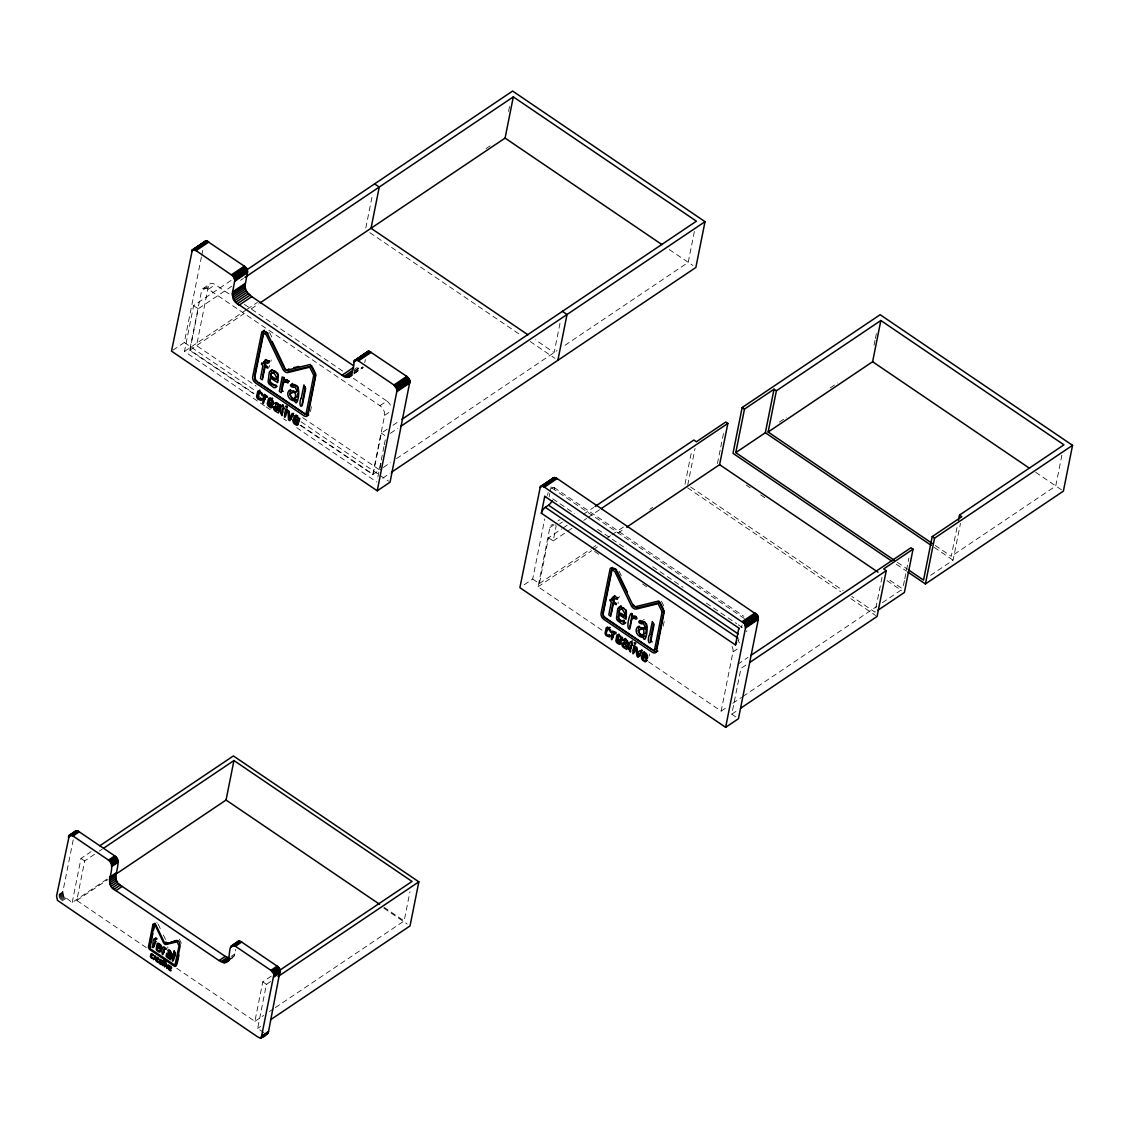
<?xml version="1.0" encoding="UTF-8"?>
<svg xmlns="http://www.w3.org/2000/svg" width="1129" height="1129" viewBox="0 0 1129 1129"><rect width="100%" height="100%" fill="white"/><g stroke="black" fill="none" stroke-linecap="round" stroke-linejoin="round"><path stroke-width="0.75" stroke-dasharray="5 3.75" d="M107.029 879.096L72.2 902.523L63.704 896.144L62.829 891.769L74.232 834.726M271.228 359.953L270.875 361.492M619.511 597.199L619.609 596.479M649.246 656.048L649.373 654.764A2.992 1.905 56.1 0 0 649.217 654.016M72.2 902.523L81.006 858.435L91.167 851.605M172.935 350.173L184.323 342.51L201.428 256.918M201.766 255.21L202.797 250.073M264.609 405.89L184.45 351.458L193.595 305.649L233.011 279.145M146.29 947.626L76.8 900.448L84.689 860.947L97.856 852.085M253.602 393.668L189.658 350.258L201.498 291.042L208.399 286.399A7.705 4.897 56.1 0 1 215.343 284.621L229.879 294.486M231.826 286.216L198.238 308.81L190.011 350.032L253.954 393.442M208.399 286.399L196.559 345.615L256.142 386.076M310.447 411.563L311.449 406.511M365.81 227.987L372.245 195.754M231.671 958.479L234.366 955.684L235.778 949.348M364.752 362.621L365.359 359.587M176.703 968.273L254.886 1021.35L262.775 981.849L273.02 974.948M263.876 1032.654L257.652 1028.434L266.458 984.347L270.819 981.411M300.116 425.252L372.768 474.575L384.608 415.359A7.705 4.897 56.1 0 0 379.951 405.692L208.442 289.25A7.705 4.897 56.1 0 0 201.498 291.042M387.191 429.189L381.362 433.127L373.12 474.349L300.455 425.012M377.862 476.988L380.91 461.719M381.249 460.025L383.973 446.449M384.312 444.755L385.328 439.675M380.007 468.253L381.023 463.172M508.544 111.418L509.56 106.324M275.363 1007.576L404.14 920.954L409.968 891.741M559.97 323.374L554.141 352.573L535.245 339.758M524.166 584.78L532.705 579.036L544.686 519.128M549.131 496.873L549.809 493.444M550.162 491.736L551.531 484.891M601.997 630.194L538.053 586.784L549.879 527.568A7.705 4.897 56.1 0 1 553.069 524.562M532.705 579.036L539.394 583.566L548.539 537.771L561.621 528.965M548.539 537.771L553.182 540.918L556.131 526.199M694.377 231.487L688.196 262.408L562.877 346.702M685.021 484.143L691.795 450.217M687.73 485.061L695.055 448.425M663.203 626.228L664.205 621.19M717.437 463.624L720.443 448.65M720.768 446.985L724.098 430.332M648.498 661.777L721.163 711.101L733.003 651.885A7.705 4.897 56.1 0 0 731.084 644.955M735.783 716.915L731.79 714.191L740.949 668.396L746.763 664.487M874.044 345.234L875.06 340.154M875.398 338.46L876.414 333.365M882.017 577.244L875.031 612.214L851.802 596.437M903.412 585.528L904.442 580.377M904.781 578.669L908.901 558.051M935.249 545.476L951.239 556.329L957.082 527.13M930.578 575.353L953.102 560.196L960.469 523.376M1061.909 455.128L1055.728 486.049L951.239 556.329M618.184 603.549L618.156 602.039M353.814 373.939L363.256 367.264L354.139 373.501M202.839 288.699L209.74 284.056M208.442 289.25L215.343 284.621M240.576 280.331L243.497 278.369M184.45 351.458L245.755 310.207M247.223 309.233L257.44 302.36M486.034 148.591L490.395 145.655M189.658 350.258L244.019 313.693M251.315 308.781L258.626 303.87M353.913 369.677L356.764 367.758L359.968 368.816L362.353 368.195M354.478 370.848L361.605 366.064M354.196 371.37L358.457 368.491M353.984 372.612L362.536 366.869M379.951 405.692L386.852 401.049A7.705 4.897 56.1 0 1 391.509 408.218M384.608 415.359L391.509 410.716M393.033 425.266L398.876 421.343M390.38 433.324L397.676 428.427M372.768 474.575L381.884 468.45M383.338 467.477L390.634 462.565M396.477 458.642L557.049 350.625M382.689 478.16L389.985 473.249M549.879 527.568L554.029 524.773M559.589 523.927L562.355 522.064M563.075 527.991L567.435 525.056M583.411 514.316L593.586 507.471M553.182 540.918L566.292 532.112M567.746 531.124L572.107 528.189M583.749 520.356L586.671 518.409M588.124 517.421L599.767 509.588M99.324 851.097L102.245 849.135M59.075 894.295L62.829 891.769M58.948 895.241L62.716 892.714M58.976 896.158L62.73 893.632M59.16 897.033L62.914 894.507M59.47 897.865L63.224 895.339M59.936 898.67L63.704 896.144M60.557 899.418L64.311 896.892M61.319 900.152L65.073 897.626M62.222 900.829L65.976 898.303M539.394 583.566L590.241 549.371M591.695 548.384L597.509 544.474M607.67 537.644L610.577 535.682M612.031 534.709L623.66 526.89M649.81 509.292L652.717 507.344M779.476 422.063L786.744 417.18M830.323 387.868L837.591 382.985M538.053 586.784L591.794 550.642M593.247 549.654L599.062 545.744M617.944 533.043L625.198 528.16M76.8 900.448L107.523 879.773M231.106 956.446L234.86 953.92M231.854 957.364L234.366 955.684M228.665 960.398L233.661 957.039M733.003 651.885L739.89 647.242M737.759 664.261L747.948 657.403M254.886 1021.35L263.664 1015.451M269.521 1011.513L273.91 1008.55M721.163 711.101L726.977 707.191M732.777 703.282L741.499 697.426M742.953 696.452L876.584 606.555M882.384 602.646L902.72 588.971L888.198 579.106M257.652 1028.434L260.559 1026.487M731.79 714.191L737.604 710.282M269.535 367.108L269.76 365.514M643.572 619.384L644.278 619.652M1035.702 472.331L1061.937 490.141M669.299 249.58L692.952 265.513M934.191 547.353L953.102 560.196M897.343 562.298L907.533 569.228M896.257 564.161L906.46 571.091M746.142 485.004L751.956 488.956M760.664 494.869L766.478 498.806M886.985 580.616L901.506 590.481M369.846 232.659L521.429 335.567M530.178 341.508L554.96 358.33M690.638 487.022L843.095 590.523M687.589 487.813L840.639 591.723M850.843 598.652L875.624 615.474M554.156 487.53L743.926 616.378M551.954 487.996L744.378 618.537M552.773 498.849L574.506 513.596M597.678 529.346L626.651 549.004M652.731 566.716L683.144 587.362M706.331 603.098L736.757 623.758M738.197 624.746L742.543 627.696M244.414 304.35L343.244 371.441M353.419 378.356L386.852 401.049M594.616 551.432L600.43 555.383M642.584 583.989L648.399 587.941M193.595 305.649L198.238 308.81M381.362 433.127L384.834 435.484M302.657 417.645L379.669 469.932M184.323 342.51L255.817 391.057M301.048 421.766L378.384 474.265M379.852 475.253L388.602 481.208M266.077 406.877L270.438 409.841M283.562 418.746L286.484 420.722M296.687 427.651L376.846 482.083M383.874 907.18L404.14 920.954M383.959 908.224L407.146 923.959M81.006 858.435L84.689 860.947M262.775 981.849L266.458 984.347M167.812 946.85L167.854 948.191M269.605 332.547L272.964 339.377M661.495 601.263L663.796 606.019M619.101 571.246L622.855 579.008M179.328 939.116L181.332 943.279M158.131 924.115L160.389 928.772M163.38 934.981L165.624 939.638M737.985 640.312A7.705 4.897 56.1 0 1 739.396 642.937M558.135 520.582A7.705 4.897 56.1 0 1 559.956 519.919M555.299 524.957A7.705 4.897 56.1 0 1 556.061 525.31M742.148 625A5.391 2.216 -55.8 0 0 741.824 626.115A2.314 0.946 -55.8 0 1 740.977 627.879M746.89 630.645A5.391 2.216 -55.8 0 1 746.565 631.76M551.488 488.335A5.391 2.216 -55.8 0 1 554.593 489.69M548.271 492.625A5.391 2.216 -55.8 0 0 547.706 494.333A2.314 0.946 -55.8 0 1 547.325 495.321M738.154 640.228A5.01 2.06 -55.8 0 1 739.015 639.437M156.733 922.689A2.357 1.496 56.1 0 1 157.27 923.042"/><path stroke-width="1.5" d="M280.429 404.704L280.19 406.186M278.411 375.661L277.565 378.144M229.018 960.497L224.107 962.797L219.012 960.581L115.948 890.612C101.497 884.36 118.122 867.806 108.483 860.086L73.004 835.996L69.335 835.22L56.563 895.989L57.438 900.349L257.61 1036.859C261.476 1039.851 267.079 1035.095 268.561 1031.454L280.232 969.938L277.155 966.142L241.677 942.052L238.544 941.021L236.991 943.265M224.107 962.797L230.372 958.577L225.264 956.376L122.2 886.406C107.749 880.14 124.388 863.6 114.749 855.881L78.338 831.226L76.137 830.761L69.335 835.22M232.306 293.85L234.79 280.317L233.195 276.139L196.051 250.638L192.367 249.862L171.509 351.133L377.241 490.819L390.055 482.196L409.996 381.037L406.75 376.366L369.508 351.359L367.602 351.514L354.012 361.252C354.125 367.574 351.232 383.041 342.045 375.223L235.566 302.389L233.364 299.199L232.306 293.85L245.106 285.228L247.604 271.694L245.247 266.797L207.101 241.098L205.182 241.239L192.367 249.862M261.279 1037.636L273.966 974.158L270.904 970.347L235.425 946.271C226.746 941.896 231.628 958.465 226.506 962.176M377.241 490.819L397.182 389.66L393.936 384.989L358.457 360.899L355.325 359.869L354.012 361.252M725.637 727.33L745.479 628.049L744.604 623.688L544.432 487.163L541.934 486.091L540.325 486.839L519.904 587.659L725.637 727.33L738.451 718.721L758.293 619.426L757.418 615.065L556.315 477.976L553.577 477.765L540.763 486.387M664.106 610.479L656.513 648.596A2.272 1.439 56.1 0 1 655.37 649.302L654.707 649.062M282.899 404.732L283.167 408.331M296.348 419.762L296.32 420.623M620.527 638.577C620.908 642.062 615.531 637.433 618.311 636.107A1.637 1.044 56.1 0 1 619.087 636.177L619.765 636.657A1.665 1.058 56.1 0 1 620.315 637.448L623.123 640.298M622.502 637.264L622.248 638.619M275.688 405.946L275.899 408.204M164.326 949.884L163.917 952.678M264.92 399.539L265.767 395.235M282.913 409.601L282.829 412.96M614.148 631.76L613.146 637.645M635.133 648.766L634.583 652.209M299.566 419.536L299.806 418.294M152.838 933.5L150.467 945.34A2.413 1.538 56.1 0 0 150.764 946.963M153.516 930.127L154.913 923.197M154.348 946.031L154.998 942.786M158.653 943.632L158.102 947.499M269.648 400.809L270.212 398.029M283.816 377.34L281.333 389.957L283.181 391.396M174.797 955.896L175.447 952.622M286.738 412.24L287.345 409.192M177.211 963.573L178.932 955.021M305.253 386.894L302.12 404.281M114.848 874.848L226.054 800.038L233.943 760.537L412.029 881.439L273.966 974.158M315.654 374.475L308.132 412.071A2.272 1.439 56.1 0 1 306.989 412.777L306.538 412.649M260.079 302.897L505.086 138.091L513.314 96.868L696.424 221.185L401.797 419.381M99.874 845.748L233.393 755.936L418.845 881.834L410.039 925.921L270.72 1019.642M557.867 360.306L567.026 314.511L562.383 311.35M736.602 642.288A5.01 2.06 -55.8 0 0 735.487 644.998L541.37 513.215L544.742 496.323A2.314 0.946 -55.8 0 0 545.886 497.042M612.017 598.807L611.678 600.162L610.154 599.4L609.858 600.501L611.325 602.011L608.799 614.839L610.69 616.392L613.428 603.521L616.265 604.664L616.378 603.62L613.936 601.799L614.261 599.697L615.263 598.582L617.295 599.344L617.634 597.805L614.289 596.126L612.468 597.481L611.918 599.513L613.301 600.684L611.001 613.993M607.12 630.688L607.854 627.131M620.513 614.952L621.19 613.4L626.524 616.998M246.15 270.297L512.608 91.054L705.018 221.679L695.859 267.488L391.453 472.261M632.212 613.866L629.911 626.821M653.635 623.42L650.276 640.439L652.125 641.865M626.651 527.187L719.61 464.654L727.852 423.431L725.764 422.006L696.381 441.764L693.827 440.028L595.039 506.498M907.914 572.078L925.399 583.961L1063.391 491.129L1072.55 445.334L880.14 314.709L742.148 407.527L733.003 453.336L891.882 561.198M894.422 560.323L735.783 452.616L744.477 409.107L774.042 389.209L776.371 390.789L768.129 432.012L932.356 543.501M735.783 452.616L765.349 432.732L774.042 389.209M735.487 644.998L738.86 628.105L544.742 496.323M768.129 432.012L872.618 361.732L880.846 320.509L1063.955 444.826L959.481 515.106L958.45 520.257M750.856 655.441L910.962 547.748L913.051 549.16L883.682 568.917L886.237 570.653L877.078 616.462L740.511 708.335M913.051 549.16L904.4 592.457L877.826 610.323M959.481 515.106L961.809 516.687L932.229 536.571L923.536 580.094L908.986 570.216M925.399 583.961L934.558 538.152L1072.55 445.334M608.658 629.516L609.096 627.795M644.306 651.997L643.516 656.711A2.935 1.863 56.1 0 0 643.699 657.459M296.927 416.869L297.59 415.698M628.246 644.73L627.555 645.887L625.974 645.365M632.339 640.905C630.434 640.919 632.353 645.816 630.942 648.667M273.147 373.346L274.488 371.258A2.978 1.891 56.1 0 1 275.857 371.497M267.488 363.228L269.252 360.744M640.425 629.446L640.623 628.684M156.028 937.733L155.647 938.679M204.166 243.229L205.182 241.239M74.57 832.99L75.601 831.015M265.329 333.097L265.428 332.773A2.159 1.369 56.1 0 1 266.289 332.222L267.954 333.083M613.724 569.609L613.823 569.298A2.159 1.369 56.1 0 1 614.67 568.748L615.728 569.072M640.397 620.456L640.27 621.5L642.161 622.785M288.064 410.589L289.292 411.323L289.49 418.647L292.157 413.369L293.413 414.145L289.843 420.665L288.544 419.889L288.064 410.603M266.063 359.629L265.273 362.31L263.946 361.576M285.312 381.983L286.921 380.191L289.405 381.306M633.694 618.509C634.329 614.402 639.155 618.875 635.825 619.158C630.01 614.74 631.323 627.004 629.601 629.248C624.746 628.571 631.915 604.721 632.353 616.773C633.355 615.559 635.274 615.728 636.304 616.928M615.206 633.073L615.884 632.184M624.351 641.752L624.041 644.052M612.13 567.393L603.027 612.13A4.826 3.077 56.1 0 0 603.366 614.825M625.254 638.421L626.863 640.453A2.865 1.821 56.1 0 1 627.597 641.498M271.51 398.551L271.101 400.245M279.583 409.051L280.034 407.117L277.353 405.96M290.449 389.872L289.871 394.233A3.585 2.286 56.1 0 0 290.619 395.898M642.345 622.658L643.572 621.613L645.393 622.347M293.469 413.355L291.451 417.278M166.923 967.525L168.249 964.886L168.87 965.281L167.05 968.569L166.217 963.46L166.909 967.497M639.847 653.846L641.851 649.881M616.236 598.37L618.198 597.467M621.769 608.898L622.883 607.783A2.978 1.891 56.1 0 1 623.645 607.797M552.801 478.879L553.577 477.765M292.242 392.158L293.625 391.1L295.558 391.791M296.165 414.907L295.135 420.2M618.847 633.99L617.817 639.268A2.935 1.863 56.1 0 0 618.156 640.397M614.811 595.547L613.654 598.836L612.341 598.102M259.741 390.069L258.668 395.489A2.935 1.863 56.1 0 0 259.021 396.618M292.34 383.451C290.732 387.995 295.939 383.691 297.491 386.301M271.863 369.677L270.085 380.6A5.476 3.486 56.1 0 0 270.325 381.292M168.503 952.297L168.094 954.654M639.099 626.045L638.266 630.758A3.585 2.286 56.1 0 0 639 632.409L639.578 633.214M640.891 628.19L643.163 627.893M272.442 376.917L278.143 380.473M291.818 419.339L290.52 418.563M191.93 250.313L205.718 240.985M191.591 250.977L206.367 240.943M194.287 249.721L207.101 241.098M197.039 248.013L199.889 246.094M195.119 250.073L207.934 241.451M196.051 250.638L208.865 242.015M231.53 274.728L244.344 266.105M232.433 275.405L245.247 266.797M233.195 276.139L246.009 267.517M233.802 276.887L246.616 268.279M234.267 277.692L247.082 269.069M234.592 278.524L247.406 269.902M234.761 279.399L247.576 270.777M234.79 280.317L247.604 271.694M234.677 281.262L247.491 272.639M244.965 277.381L513.314 96.868M232.546 291.917L245.36 283.294M232.348 295.713L245.162 287.091L245.106 285.228M232.715 297.491L245.529 288.869L245.162 287.091M233.364 299.199L246.178 290.576L245.529 288.869M234.324 300.836L247.138 292.213L251.795 296.631L353.405 365.627M235.566 302.389L248.38 293.766M237.118 303.856L249.932 295.233M238.981 305.253L251.795 296.631M354.351 360.588L368.139 351.26M355.96 359.826L368.774 351.204M353.758 362.113L369.508 351.359M357.526 360.334L370.34 351.726M358.457 360.899L371.272 352.29M342.045 375.223L353.433 367.56M343.95 376.38L352.488 370.637M345.643 377.114L352.77 372.33M347.153 377.439L351.415 374.56M348.452 377.326L351.288 375.421M349.553 376.818L352.389 374.899M393.936 384.989L406.75 376.366M394.84 385.681L407.654 377.058M395.602 386.4L408.416 377.778M396.223 387.162L409.037 378.54M396.688 387.953L409.502 379.33M397.013 388.785L409.827 380.177M397.182 389.66L409.996 381.037M397.21 390.578L410.025 381.955M397.083 391.523L409.898 382.9M400.597 426.452L705.018 221.679M540.325 486.839L554.113 477.511M539.987 487.502L554.748 477.468M542.668 486.246L555.482 477.623M543.501 486.599L556.315 477.976M544.432 487.163L557.246 478.541M541.37 513.215A5.01 2.06 -55.8 0 1 545.321 507.33L548.525 505.185A5.391 2.216 -55.8 0 0 552.194 500.556M68.897 835.686L76.137 830.761M68.559 836.335L76.772 830.718M71.24 835.079L77.506 830.873M68.319 837.21L70.817 835.516M72.073 835.432L78.338 831.226M73.004 835.996L79.27 831.791M601.221 508.614L727.852 423.431M776.371 390.789L880.846 320.509M103.713 848.147L233.943 760.537M108.483 860.086L114.749 855.881M109.4 860.778L115.652 856.558M110.162 861.498L116.414 857.278M110.769 862.26L117.035 858.04M111.235 863.05L117.501 858.844M111.559 863.883L117.811 859.677M111.729 864.758L117.995 860.552M111.757 865.675L118.023 861.455M111.644 866.62L117.896 862.415M109.513 877.275L115.765 873.07M109.259 879.209L115.525 875.003M109.315 881.072L115.581 876.866M109.668 882.85L115.934 878.644M110.332 884.557L116.583 880.352M111.277 886.194L117.543 881.975M112.533 887.747L118.799 883.527M114.085 889.215L120.351 885.009M115.948 890.612L122.2 886.406M231.318 945.947L238.544 941.021M232.927 945.185L239.179 940.979M230.965 946.61L237.231 942.39M230.725 947.471L239.912 941.134M234.493 945.707L240.745 941.487M235.425 946.271L241.677 942.052M219.012 960.581L225.264 956.376M220.903 961.739L227.169 957.533M222.611 962.472L228.877 958.267M225.405 962.698L229.173 960.172M742.332 621.514L755.146 612.892M743.235 622.206L756.049 613.583M743.997 622.926L756.811 614.303M744.604 623.688L757.418 615.065M745.069 624.478L757.884 615.855M745.394 625.311L758.208 616.702M745.563 626.186L758.378 617.563M745.592 627.103L758.406 618.48M745.479 628.049L758.293 619.426M270.904 970.347L277.155 966.142M271.807 971.039L278.073 966.819M272.569 971.759L278.835 967.553M273.19 972.521L279.442 968.301M273.655 973.311L279.907 969.105M274.149 975.019L280.401 970.813M274.178 975.936L280.429 971.73M274.051 976.881L280.317 972.676M278.073 976.543L418.845 881.834M749.656 662.525L886.237 570.653M262.309 1035.66L268.561 1031.454M263.128 1035.265L267.545 1033.43M260.107 1037.946L268.321 1032.315M260.743 1037.89L267.982 1032.979M621.021 605.596L619.68 607.303L618.466 617.126A5.476 3.486 56.1 0 0 619.44 619.172L624.041 622.742A5.306 3.387 56.1 0 0 625.847 622.728M271.68 398.368L271.891 398.255A1.637 1.044 56.1 0 1 272.668 398.325M279.399 409.248L278.284 409.277M625.988 642.401L625.226 644.123M293.766 367.701L298.705 366.488M177.436 940.838L168.094 943.138A2.413 1.538 56.1 0 1 165.949 942.038M609.462 627.47L610.239 627.512M624.351 620.4L623.123 620.315M626.059 614.74L626.27 610.013M611.622 567.76L613.583 568.169A4.714 3.006 56.1 0 1 616.011 570.399L633.157 605.666A2.258 1.439 56.1 0 0 635.26 606.767L658.771 600.995L664.12 612.116L656.528 651.094A4.826 3.077 56.1 0 1 652.407 652.35L604.001 619.496A4.826 3.077 56.1 0 1 601.051 613.456L610.154 568.72A4.699 2.992 56.1 0 1 611.622 567.76M297.985 391.551L297.887 386.838M646.367 628.063L646.592 623.956M262.422 399.186L260.023 397.972M295.135 397.493L297.054 396.914L297.717 393.301M643.516 634.018C646.592 634.653 647.467 628.514 643.939 628.317M618.396 634.794L619.073 635.062A4.657 2.964 56.1 0 1 620.16 635.81L620.767 636.431A2.964 1.877 56.1 0 1 621.402 637.518A2.992 1.905 56.1 0 1 621.698 638.647C623.349 646.127 613.372 634.399 618.269 642.81A1.708 1.087 56.1 0 0 619.186 642.98L620.752 643.107L620.357 644.066A2.893 1.849 56.1 0 1 619.144 644.278L616.871 642.768A2.964 1.891 56.1 0 1 615.855 640.595L616.886 635.317A2.992 1.905 56.1 0 1 618.382 634.808M272.724 406.426L271.779 406.031M298.423 423.883L296.447 422.683M621.105 642.951L619.129 641.766M160.981 950.646L159.852 950.053M610.14 635.542L609.138 634.837L608.531 635.669A1.764 1.115 56.1 0 1 607.67 635.585L606.231 633.538L607.134 629.107L608.94 629.305L610.803 632.254L610.958 631.238A2.851 1.806 56.1 0 0 610.464 629.827L607.727 627.512A3.02 1.919 56.1 0 0 606.837 627.484A2.992 1.905 56.1 0 0 606.16 627.922L605.073 633.341A2.935 1.863 56.1 0 0 605.44 634.47A2.964 1.891 56.1 0 0 606.146 635.514L609.378 636.954A2.681 1.708 56.1 0 0 609.942 636.46L609.124 635.062M645.873 659.999L646.804 660.409A2.893 1.849 56.1 0 0 647.354 660.451M169.802 956.813L170.761 957.223A2.258 1.439 56.1 0 0 171.354 957.18L171.552 957.858M169.999 955.924C171.707 957.59 173.174 953.68 170.931 953.44M639.028 655.229L640.115 655.935M626.214 639.875L625.212 639.296A3.204 2.046 56.1 0 0 624.069 639.169L623.829 639.254A2.822 1.792 56.1 0 0 623.279 639.748L624.196 641.074L624.859 640.453A1.609 1.03 56.1 0 1 625.762 640.679C630.419 646.607 619.694 639.24 622.319 646.056A3.119 1.99 56.1 0 0 623.307 647.312A3.994 2.54 56.1 0 0 624.45 648.06L626.877 649.514L627.992 642.669M628.768 648.229L626.412 646.734A3.994 2.54 56.1 0 1 625.692 646.31M169.096 950.025L170.042 950.66M872.618 361.732L1029.563 468.295M505.086 138.091L662.031 244.64M742.148 407.527L744.477 409.107M932.229 536.571L934.558 538.152M765.349 432.732L931.27 545.378M374.616 183.886L379.259 187.033L371.032 228.256L527.977 334.819M719.61 464.654L878.023 572.191M548.525 505.185L738.295 634.018M545.321 507.33L737.985 638.139M259.007 382.604L306.001 414.498A4.826 3.077 56.1 0 0 308.725 414.978M605.977 618.17L654.383 651.024A4.826 3.077 56.1 0 0 657.784 651.094M226.054 800.038L379.527 904.244M311.858 365.951L289.885 371.215A4.826 3.077 56.1 0 1 286.427 369.917M627.272 642.853L628.43 643.643M292.58 398.043L295.219 399.37A4.516 2.879 56.1 0 0 296.405 399.285L296.786 400.654M263.523 362.988L264.906 364.159L262.62 377.467M640.228 633.933L643.601 635.895A4.516 2.879 56.1 0 0 644.786 635.81L645.167 637.179M291.197 396.688L291.846 397.408M616.293 569.552L616.801 570.272M277.522 372.923L278.369 374.927M267.629 333.874L284.776 369.141A2.258 1.439 56.1 0 0 286.865 370.241L310.376 364.469L315.739 375.59L308.132 414.569A4.826 3.077 56.1 0 1 304.026 415.825L255.606 382.971A4.826 3.077 56.1 0 1 252.67 376.931L261.773 332.194A4.699 2.992 56.1 0 1 263.24 331.234L265.202 331.644A4.699 2.992 56.1 0 1 267.502 333.845M246.178 290.576L247.138 292.213M279.371 411.027L278.03 410.222A3.994 2.54 56.1 0 1 277.311 409.785M663.457 609.152L660.084 602.364L638.266 607.741A4.826 3.077 56.1 0 1 633.298 604.467M617.549 571.824L627.287 592.033M312.493 367.278L315.711 373.953M272.16 341.522L284.155 366.389M271.934 400.922L271.891 403.42L269.125 401.571L269.93 399.581A1.637 1.044 56.1 0 1 270.706 399.652L271.383 400.132A1.665 1.058 56.1 0 1 271.934 400.922M627.414 641.441A3.204 2.046 56.1 0 1 627.809 642.641M605.497 617.803A4.826 3.077 56.1 0 1 603.902 615.926M738.959 628.952A2.314 0.946 -55.8 0 1 738.86 628.105M176.646 965.013A2.413 1.538 56.1 0 1 176.152 964.787M270.664 381.983A5.476 3.486 56.1 0 0 271.059 382.646L275.645 386.217A5.306 3.387 56.1 0 0 276.915 386.33M270.452 404.93A2.964 1.891 56.1 0 1 270.198 404.591M264.355 330.218A4.699 2.992 56.1 0 0 263.734 330.868L254.632 375.604A4.826 3.077 56.1 0 0 257.581 381.63M288.841 368.915A2.258 1.439 56.1 0 1 288.502 368.943M285.99 369.493A4.826 3.077 56.1 0 1 284.903 367.941M157.171 948.572C156.522 951.818 161.659 949.56 160.149 951.846A2.653 1.693 56.1 0 1 159.006 951.973L156.931 950.491A2.724 1.736 56.1 0 1 156.225 949.164L157.114 943.703A2.766 1.764 56.1 0 1 158.568 943.364L160.586 944.804A2.71 1.722 56.1 0 1 161.433 946.808C162.491 952.636 157.256 944.888 157.171 948.572M161.405 961.216C161.574 962.416 157.933 960.003 159.133 962.966A1.566 0.988 56.1 0 0 159.626 963.587A1.99 1.27 56.1 0 0 160.191 963.968L161.419 964.688L161.969 961.273A1.581 1.002 56.1 0 0 161.772 960.68A1.425 0.917 56.1 0 0 161.405 960.158L160.586 959.579A1.595 1.016 56.1 0 0 160.008 959.523A1.411 0.903 56.1 0 0 159.612 959.805L161.405 961.216M270 380.741C268.702 387.247 278.99 382.717 275.984 387.289A5.306 3.387 56.1 0 1 273.67 387.543L269.083 383.973A5.476 3.486 56.1 0 1 268.109 381.927L269.323 372.104L271.129 370.227A5.419 3.443 56.1 0 1 272.795 370.312L276.182 372.485L278.03 375.195L277.692 382.646L270.819 378.201L270 380.741M278.468 406.031C278.821 408.416 271.553 403.603 273.924 409.531A3.119 1.99 56.1 0 0 274.926 410.787A3.994 2.54 56.1 0 0 276.055 411.535L278.496 412.988L279.597 406.144A3.161 2.018 56.1 0 0 279.202 404.972A2.865 1.821 56.1 0 0 278.482 403.928L276.831 402.771A3.204 2.046 56.1 0 0 275.674 402.644L275.434 402.728A2.822 1.792 56.1 0 0 274.897 403.222L275.815 404.549L276.478 403.928A1.609 1.03 56.1 0 1 277.381 404.154L278.468 406.031M618.382 617.267C617.083 623.772 627.385 619.242 624.365 623.815A5.306 3.387 56.1 0 1 622.065 624.055L617.464 620.484A5.476 3.486 56.1 0 1 616.49 618.452L617.718 608.63L619.525 606.753A5.419 3.443 56.1 0 1 621.176 606.837L624.563 609.011L626.412 611.72L626.073 619.172L619.214 614.726L618.382 617.267M150.496 956.235L150.51 956.602A1.482 0.946 56.1 0 0 151.046 957.688L152.076 958.408A1.552 0.988 56.1 0 0 152.655 958.408C151.159 957.858 151.145 952.82 153.445 955.557A1.425 0.903 56.1 0 0 153.205 954.852L151.836 953.695A1.51 0.96 56.1 0 0 150.976 954.019L150.496 956.235M171.086 967.779L170.959 968.626L169.787 966.861L171.086 967.779M256.664 396.081L256.692 396.815A2.935 1.863 56.1 0 0 257.059 397.944A2.964 1.891 56.1 0 0 257.751 398.989L260.982 400.428A2.681 1.708 56.1 0 0 261.561 399.948L260.757 398.311L260.15 399.144A1.764 1.115 56.1 0 1 259.289 399.059L257.849 397.027L258.739 392.596L260.559 392.779L262.408 395.743L262.563 394.713A2.851 1.806 56.1 0 0 262.083 393.301L259.345 390.987A2.992 1.905 56.1 0 0 257.765 391.396L256.664 396.081M297.844 419.169L297.59 420.863L294.824 419.028L295.629 417.024A1.637 1.044 56.1 0 1 296.405 417.109L297.844 419.169M646.24 655.695L645.971 657.388L643.205 655.554L644.01 653.55A1.637 1.044 56.1 0 1 644.786 653.635L646.24 655.695M169.548 958.507L170.507 959.678L171.523 953.455A2.893 1.849 56.1 0 0 171.156 952.368A2.611 1.665 56.1 0 0 170.493 951.422L170.211 951.14A3.824 2.427 56.1 0 0 169.124 950.42L168.771 950.293A2.921 1.863 56.1 0 0 167.812 950.279C166.937 950.816 174.416 955.882 167.247 953.271A2.314 1.468 56.1 0 0 166.683 953.483L166.118 955.981A1.792 1.143 56.1 0 0 166.485 956.813L168.785 958.549A2.258 1.439 56.1 0 0 169.378 958.507L169.548 958.507M294.768 400.597C296.941 408.91 300.215 391.735 297.985 388.348A5.236 3.331 56.1 0 0 296.659 386.443L296.08 385.892A7.649 4.869 56.1 0 0 293.921 384.453C287.57 383.55 291.042 388.207 295.036 387.148C299.425 394.261 295.135 392.215 290.153 390.154A4.629 2.95 56.1 0 0 289.038 390.563C285.82 394.12 289.038 399.793 293.244 400.696A4.516 2.879 56.1 0 0 294.429 400.612L294.768 400.597M643.149 637.123C645.336 645.435 648.596 628.26 646.367 624.873A5.236 3.331 56.1 0 0 645.04 622.968L644.476 622.404A7.649 4.869 56.1 0 0 642.302 620.978C635.952 620.075 639.437 624.732 643.417 623.674C647.82 630.772 643.53 628.74 638.534 626.666A4.629 2.95 56.1 0 0 637.419 627.089C634.216 630.645 637.419 636.319 641.639 637.222A4.516 2.879 56.1 0 0 642.81 637.137L643.149 637.123M155.887 959.862L155.901 960.229A1.482 0.946 56.1 0 0 156.409 961.329L157.538 962.077A1.454 0.917 56.1 0 0 158.145 961.964C155.548 959.791 157.368 960.948 158.822 959.255A1.496 0.96 56.1 0 0 158.356 958.154L158.06 957.844A2.329 1.482 56.1 0 0 157.51 957.463L157.171 957.336A1.496 0.96 56.1 0 0 156.409 957.59L155.887 959.862M168.743 968.583L168.743 968.964A1.482 0.946 56.1 0 0 169.251 970.051L170.394 970.799A1.454 0.931 56.1 0 0 171.128 970.559C168.023 968.569 170.564 969.613 171.664 967.976A1.496 0.96 56.1 0 0 171.199 966.876L170.902 966.565A2.329 1.482 56.1 0 0 170.352 966.184L170.013 966.057A1.496 0.96 56.1 0 0 169.265 966.325L168.743 968.583M267.446 403.335L267.46 404.069A2.964 1.891 56.1 0 0 268.476 406.257L270.748 407.752A2.893 1.849 56.1 0 0 271.962 407.541L272.371 406.581L270.805 406.454A1.708 1.087 56.1 0 1 269.887 406.285C264.976 397.874 274.968 409.601 273.303 402.122A2.992 1.905 56.1 0 0 273.02 400.993A2.964 1.877 56.1 0 0 272.371 399.906L271.779 399.285A4.657 2.964 56.1 0 0 270.678 398.537L270 398.283A2.992 1.905 56.1 0 0 268.49 398.791L267.446 403.335M293.159 420.778L293.159 421.512A2.964 1.891 56.1 0 0 294.189 423.7L296.447 425.21A2.893 1.849 56.1 0 0 297.661 424.984L298.07 424.038L296.504 423.897A1.708 1.087 56.1 0 1 295.586 423.742C290.689 415.345 300.667 427.03 299.016 419.565A2.992 1.905 56.1 0 0 298.719 418.45A2.964 1.877 56.1 0 0 298.084 417.363L297.477 416.728A4.657 2.964 56.1 0 0 296.391 415.98L295.713 415.726A2.992 1.905 56.1 0 0 294.189 416.234L293.159 420.778M641.54 657.304L641.554 658.038A2.964 1.891 56.1 0 0 642.57 660.225L644.842 661.735A2.893 1.849 56.1 0 0 646.056 661.509L646.55 660.733L644.885 660.423A1.708 1.087 56.1 0 1 643.967 660.253C639.085 651.87 649.048 663.556 647.397 656.09A2.992 1.905 56.1 0 0 647.115 654.975A2.964 1.877 56.1 0 0 646.465 653.889L645.859 653.254A4.657 2.964 56.1 0 0 644.772 652.506L644.094 652.252A2.992 1.905 56.1 0 0 642.584 652.76L641.54 657.304M162.463 964.519C164.721 970.248 163.888 952.975 162.463 964.519M167.205 955.317C169.138 961.626 171.34 952.1 167.205 955.317M280.599 412.621C284.268 421.738 279.978 406.623 284.226 408.769C282.772 401.642 280.133 406.327 280.599 412.621M290.068 394.247C294.429 408.754 299.75 386.16 290.068 394.247M628.994 649.147C632.649 658.263 628.359 643.149 632.621 645.294C631.182 638.153 628.5 642.881 628.994 649.147M638.449 630.772C642.824 645.28 648.145 622.686 638.449 630.772M149.465 947.344L150.143 948.713L174.967 965.21L179.045 945.848L177.112 941.84L166.118 944.465A2.413 1.538 56.1 0 1 163.634 942.828L155.379 925.738L154.151 925.004L149.465 947.344M160.389 946.695C160.699 949.941 155.731 945.65 158.427 944.493A1.482 0.946 56.1 0 1 159.104 944.606L160.389 946.695M276.45 376.987C277.141 383.62 267.107 374.856 272.512 372.584A2.978 1.891 56.1 0 1 273.881 372.824L276.45 376.987M624.831 613.513C625.537 620.146 615.503 611.382 620.908 609.11A2.978 1.891 56.1 0 1 622.277 609.335L624.831 613.513M313.749 375.28L306.157 413.397A2.272 1.439 56.1 0 1 305.013 414.103L255.944 381.023A2.258 1.439 56.1 0 1 254.604 378.286L263.466 334.099A2.159 1.369 56.1 0 1 264.313 333.549L266.43 335.073L282.927 369.268A4.826 3.077 56.1 0 0 287.909 372.542L309.727 367.165L313.749 375.28M662.13 611.805L654.538 649.923A2.272 1.439 56.1 0 1 653.409 650.629L604.325 617.549A2.258 1.439 56.1 0 1 602.985 614.811L611.847 570.625A2.159 1.369 56.1 0 1 612.694 570.074L614.825 571.599L631.323 605.793A4.826 3.077 56.1 0 0 636.304 609.053L658.108 603.69L662.13 611.805M154.772 956.207C157.623 954.993 150.75 964.547 154.786 956.136M159.626 962.218C160.389 965.676 161.983 960.807 159.626 962.218M265.202 396.011L266.063 395.743A1.821 1.157 56.1 0 1 266.698 395.87C269.21 398.17 266.148 396.505 265.033 397.464C260.968 415.43 263.734 387.501 265.202 396.011M274.911 408.021C276.379 414.964 279.851 405.156 274.911 408.021M613.597 632.536L614.458 632.268A1.821 1.157 56.1 0 1 615.093 632.395C617.591 634.696 614.543 633.03 613.428 633.99C609.9 650.713 611.805 624.676 613.597 632.536M623.293 644.546C624.774 651.489 628.232 641.681 623.293 644.546M156.79 938.834C156.352 939.314 153.177 940.231 156.169 941.741C153.502 940.203 154.998 949.207 152.387 947.429C153.727 943.858 151.611 936.717 156.79 938.834M269.252 361.28L268.914 362.818L266.881 362.056L265.88 363.171L265.541 365.274L267.996 367.094L267.869 368.139L265.047 366.996L262.309 379.866L260.432 378.469L262.944 365.486L261.561 364.314L261.73 362.889L263.297 363.637L265.442 359.643L269.252 361.28M158.243 959.227C155.661 960.765 157.397 956.009 158.243 959.227M164.312 947.316L164.142 948.318L164.947 947.88A1.679 1.073 56.1 0 1 165.61 948.035C167.784 950.322 164.905 948.459 163.973 949.503C162.449 963.333 160.205 944.352 164.312 947.316M284.282 378.229L283.958 380.247L286.413 379.485L288.671 381.39L287.867 382.999L285.439 381.503L283.619 382.618L281.206 392.723L279.357 391.283L282.208 376.931L284.282 378.229M164.552 964.985L164.763 967.017L165.046 962.656L164.552 964.985M172.822 957.223C170.902 966.678 175.87 956.616 174.981 952.424L174.134 950.674L172.822 957.223M284.776 413.567C283.464 422.387 287.218 413.355 286.837 409.686L285.679 408.98L284.776 413.567M301.316 398.057C299.693 399.398 299.129 408.952 302.205 405.579L305.62 388.447L303.941 384.947L301.316 398.057M633.157 650.092C631.845 658.899 635.613 649.881 635.218 646.211L634.075 645.506L633.157 650.092M649.697 634.583C648.074 635.923 647.51 645.478 650.586 642.105L654.016 624.972L652.322 621.472L649.697 634.583M152.895 924.693L148.492 946.666A2.413 1.538 56.1 0 0 149.974 949.687L174.176 966.114A2.413 1.538 56.1 0 0 176.237 965.478L180.104 946.144C179.539 933.274 168.983 947.104 164.397 942.517L155.985 925.145A2.385 1.524 56.1 0 0 154.729 924.002L154.038 923.818A2.385 1.524 56.1 0 0 152.895 924.693M165.173 961.315L165.822 962.134L165.173 961.315M286.004 406.228C286.074 409.883 289.095 405.763 286.004 406.228M634.385 642.754C634.456 646.409 637.49 642.288 634.385 642.754M641.808 650.671C636.925 663.429 636.192 654.679 636.53 647.03C640.933 666.717 634.103 649.344 641.808 650.671"/></g></svg>
